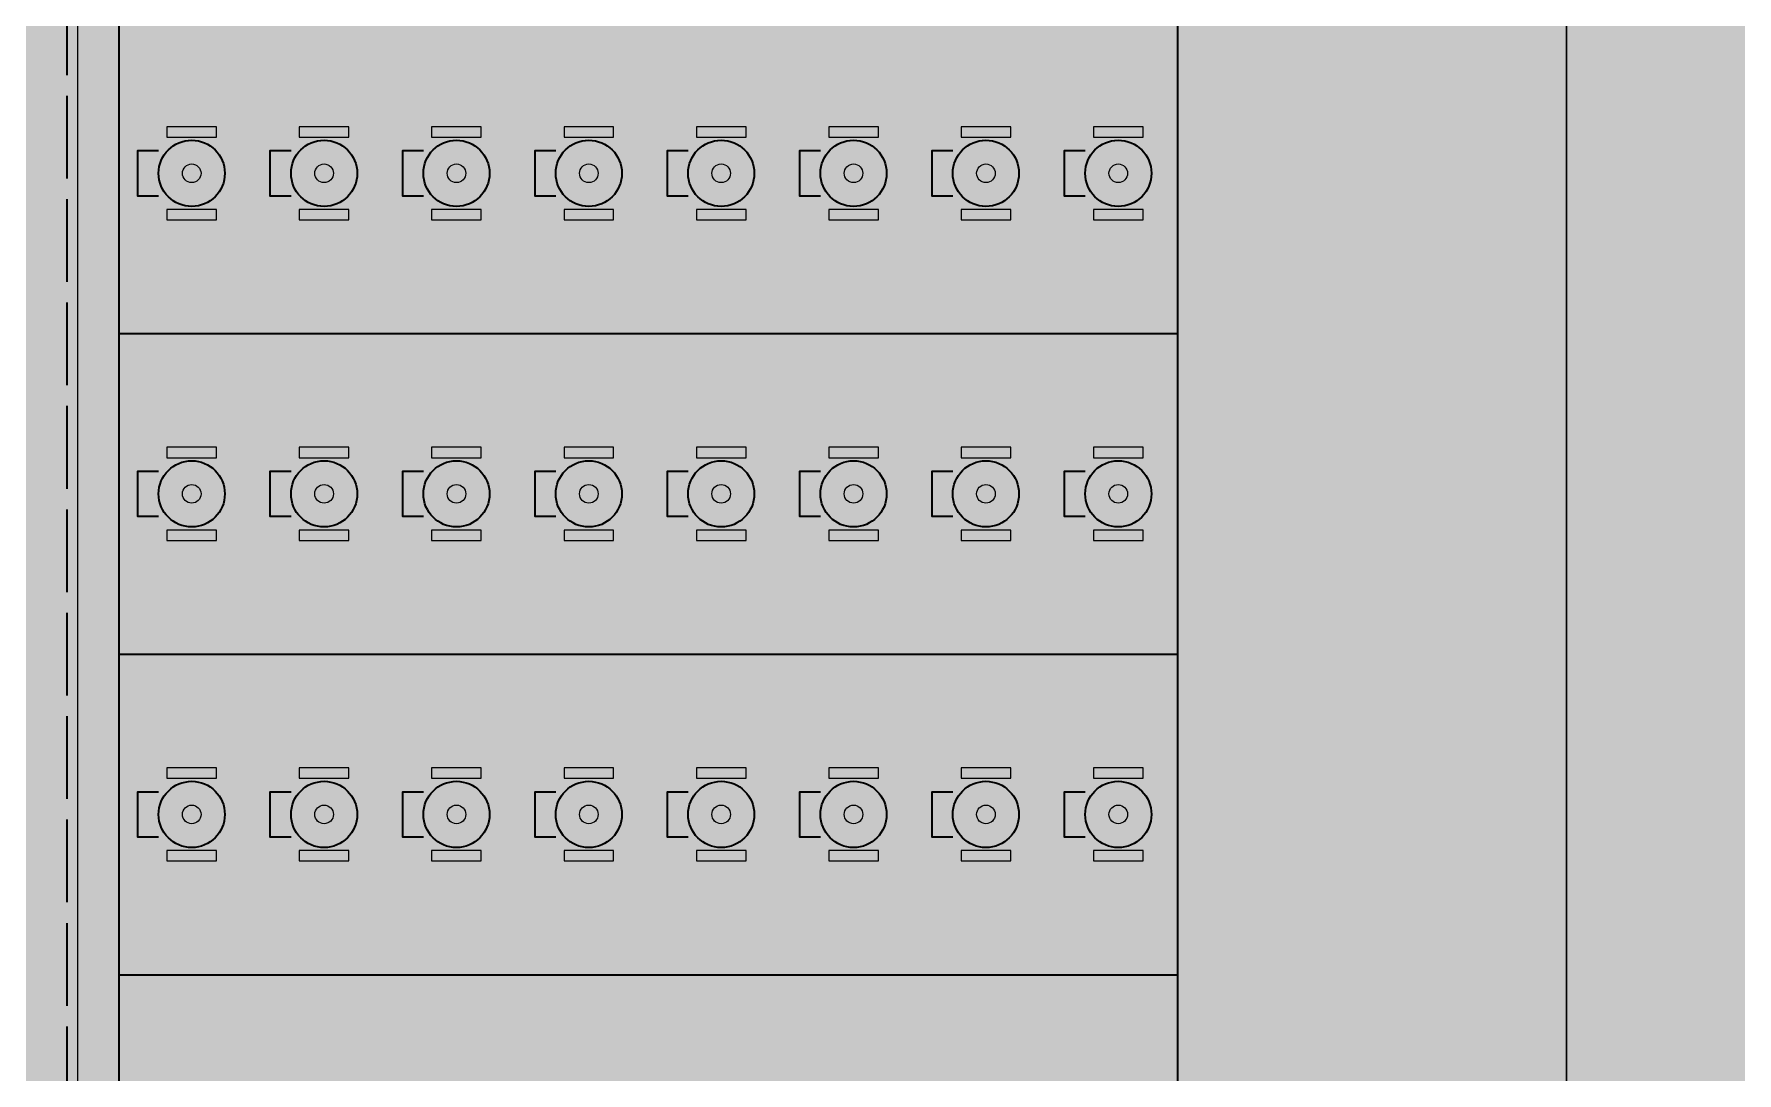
# Model space of a CAD drawing. Header units: millimetres. Extents: x 0 to 1189, y 0 to 841.
# Drawn here: x 678.9 to 761.2, y 434.8 to 485 of the extents above; entities that cross this region are included whole.
import ezdxf

# ---------------------------------------------------------------- set-up
doc = ezdxf.new("R2010")
doc.units = ezdxf.units.MM
doc.linetypes.add('IRAM-E-TRAZOS', pattern=[5, 4, -1])
for name, color, linetype, lineweight, true_color in [('A-DEM-AM', 2, 'CONTINUOUS', 35, 0xd7a500), ('A-EQUIPO', 30, 'CONTINUOUS', 35, 0xe67800), ('A-PASILLO', 2, 'IRAM-E-TRAZOS', 35, 0xd7a500)]:
    doc.layers.add(name, color=color, linetype=linetype, lineweight=lineweight, true_color=true_color)
for name, color, linetype, lineweight in [('A-EQUIPO-FINO', 8, 'CONTINUOUS', 13), ('A-EQUIPO-RELLENO', 9, 'CONTINUOUS', 13), ('A-RELLENO', 9, 'CONTINUOUS', 13), ('A-SECTOR', 1, 'CONTINUOUS', 25)]:
    doc.layers.add(name, color=color, linetype=linetype, lineweight=lineweight)

msp = doc.modelspace()

# ---------------------------------------------------------------- hatches: boundary and pattern name
at = {"layer": 'A-EQUIPO-RELLENO', "true_color": 0x969ba0}
h = msp.add_hatch(color=7, dxfattribs=at)
h.dxf.hatch_style = 1
h.paths.add_polyline_path([(685.32, 480), (687.72, 480), (687.72, 480.5), (685.32, 480.5)])
h = msp.add_hatch(color=7, dxfattribs=at)
h.dxf.hatch_style = 1
h.paths.add_polyline_path([(691.72, 480), (694.12, 480), (694.12, 480.5), (691.72, 480.5)])
h = msp.add_hatch(color=7, dxfattribs=at)
h.dxf.hatch_style = 1
h.paths.add_polyline_path([(698.12, 480), (700.52, 480), (700.52, 480.5), (698.12, 480.5)])
h = msp.add_hatch(color=7, dxfattribs=at)
h.dxf.hatch_style = 1
h.paths.add_polyline_path([(704.52, 480), (706.92, 480), (706.92, 480.5), (704.52, 480.5)])
h = msp.add_hatch(color=7, dxfattribs=at)
h.dxf.hatch_style = 1
h.paths.add_polyline_path([(710.92, 480), (713.32, 480), (713.32, 480.5), (710.92, 480.5)])
h = msp.add_hatch(color=7, dxfattribs=at)
h.dxf.hatch_style = 1
h.paths.add_polyline_path([(717.32, 480), (719.72, 480), (719.72, 480.5), (717.32, 480.5)])
h = msp.add_hatch(color=7, dxfattribs=at)
h.dxf.hatch_style = 1
h.paths.add_polyline_path([(723.72, 480), (726.12, 480), (726.12, 480.5), (723.72, 480.5)])
h = msp.add_hatch(color=7, dxfattribs=at)
h.dxf.hatch_style = 1
h.paths.add_polyline_path([(730.12, 480), (732.52, 480), (732.52, 480.5), (730.12, 480.5)])
at = {"layer": 'A-EQUIPO-RELLENO', "true_color": 0xf0786e}
h = msp.add_hatch(color=7, dxfattribs=at)
h.dxf.hatch_style = 1
h.paths.add_polyline_path([(688.12, 478.25), (688.065, 478.664), (687.906, 479.05), (687.651, 479.381), (687.32, 479.636), (686.934, 479.795), (686.52, 479.85), (686.106, 479.795), (685.72, 479.636), (685.389, 479.381), (685.134, 479.05), (684.975, 478.664), (684.92, 478.25), (684.975, 477.836), (685.134, 477.45), (685.389, 477.119), (685.72, 476.864), (686.106, 476.705), (686.52, 476.65), (686.934, 476.705), (687.32, 476.864), (687.651, 477.119), (687.906, 477.45), (688.065, 477.836)])
h = msp.add_hatch(color=7, dxfattribs=at)
h.dxf.hatch_style = 1
h.paths.add_polyline_path([(694.52, 478.25), (694.465, 478.664), (694.306, 479.05), (694.051, 479.381), (693.72, 479.636), (693.334, 479.795), (692.92, 479.85), (692.506, 479.795), (692.12, 479.636), (691.789, 479.381), (691.534, 479.05), (691.375, 478.664), (691.32, 478.25), (691.375, 477.836), (691.534, 477.45), (691.789, 477.119), (692.12, 476.864), (692.506, 476.705), (692.92, 476.65), (693.334, 476.705), (693.72, 476.864), (694.051, 477.119), (694.306, 477.45), (694.465, 477.836)])
h = msp.add_hatch(color=7, dxfattribs=at)
h.dxf.hatch_style = 1
h.paths.add_polyline_path([(700.92, 478.25), (700.865, 478.664), (700.706, 479.05), (700.451, 479.381), (700.12, 479.636), (699.734, 479.795), (699.32, 479.85), (698.906, 479.795), (698.52, 479.636), (698.189, 479.381), (697.934, 479.05), (697.775, 478.664), (697.72, 478.25), (697.775, 477.836), (697.934, 477.45), (698.189, 477.119), (698.52, 476.864), (698.906, 476.705), (699.32, 476.65), (699.734, 476.705), (700.12, 476.864), (700.451, 477.119), (700.706, 477.45), (700.865, 477.836)])
h = msp.add_hatch(color=7, dxfattribs=at)
h.dxf.hatch_style = 1
h.paths.add_polyline_path([(707.32, 478.25), (707.265, 478.664), (707.106, 479.05), (706.851, 479.381), (706.52, 479.636), (706.134, 479.795), (705.72, 479.85), (705.306, 479.795), (704.92, 479.636), (704.589, 479.381), (704.334, 479.05), (704.175, 478.664), (704.12, 478.25), (704.175, 477.836), (704.334, 477.45), (704.589, 477.119), (704.92, 476.864), (705.306, 476.705), (705.72, 476.65), (706.134, 476.705), (706.52, 476.864), (706.851, 477.119), (707.106, 477.45), (707.265, 477.836)])
h = msp.add_hatch(color=7, dxfattribs=at)
h.dxf.hatch_style = 1
h.paths.add_polyline_path([(713.72, 478.25), (713.665, 478.664), (713.506, 479.05), (713.251, 479.381), (712.92, 479.636), (712.534, 479.795), (712.12, 479.85), (711.706, 479.795), (711.32, 479.636), (710.989, 479.381), (710.734, 479.05), (710.575, 478.664), (710.52, 478.25), (710.575, 477.836), (710.734, 477.45), (710.989, 477.119), (711.32, 476.864), (711.706, 476.705), (712.12, 476.65), (712.534, 476.705), (712.92, 476.864), (713.251, 477.119), (713.506, 477.45), (713.665, 477.836)])
h = msp.add_hatch(color=7, dxfattribs=at)
h.dxf.hatch_style = 1
h.paths.add_polyline_path([(720.12, 478.25), (720.065, 478.664), (719.906, 479.05), (719.651, 479.381), (719.32, 479.636), (718.934, 479.795), (718.52, 479.85), (718.106, 479.795), (717.72, 479.636), (717.389, 479.381), (717.134, 479.05), (716.975, 478.664), (716.92, 478.25), (716.975, 477.836), (717.134, 477.45), (717.389, 477.119), (717.72, 476.864), (718.106, 476.705), (718.52, 476.65), (718.934, 476.705), (719.32, 476.864), (719.651, 477.119), (719.906, 477.45), (720.065, 477.836)])
h = msp.add_hatch(color=7, dxfattribs=at)
h.dxf.hatch_style = 1
h.paths.add_polyline_path([(726.52, 478.25), (726.465, 478.664), (726.306, 479.05), (726.051, 479.381), (725.72, 479.636), (725.334, 479.795), (724.92, 479.85), (724.506, 479.795), (724.12, 479.636), (723.789, 479.381), (723.534, 479.05), (723.375, 478.664), (723.32, 478.25), (723.375, 477.836), (723.534, 477.45), (723.789, 477.119), (724.12, 476.864), (724.506, 476.705), (724.92, 476.65), (725.334, 476.705), (725.72, 476.864), (726.051, 477.119), (726.306, 477.45), (726.465, 477.836)])
h = msp.add_hatch(color=7, dxfattribs=at)
h.dxf.hatch_style = 1
h.paths.add_polyline_path([(732.92, 478.25), (732.865, 478.664), (732.706, 479.05), (732.451, 479.381), (732.12, 479.636), (731.734, 479.795), (731.32, 479.85), (730.906, 479.795), (730.52, 479.636), (730.189, 479.381), (729.934, 479.05), (729.775, 478.664), (729.72, 478.25), (729.775, 477.836), (729.934, 477.45), (730.189, 477.119), (730.52, 476.864), (730.906, 476.705), (731.32, 476.65), (731.734, 476.705), (732.12, 476.864), (732.451, 477.119), (732.706, 477.45), (732.865, 477.836)])
at = {"layer": 'A-EQUIPO-RELLENO', "true_color": 0x969ba0}
h = msp.add_hatch(color=7, dxfattribs=at)
h.dxf.hatch_style = 1
h.paths.add_polyline_path([(685.32, 476), (687.72, 476), (687.72, 476.5), (685.32, 476.5)])
h = msp.add_hatch(color=7, dxfattribs=at)
h.dxf.hatch_style = 1
h.paths.add_polyline_path([(691.72, 476), (694.12, 476), (694.12, 476.5), (691.72, 476.5)])
h = msp.add_hatch(color=7, dxfattribs=at)
h.dxf.hatch_style = 1
h.paths.add_polyline_path([(698.12, 476), (700.52, 476), (700.52, 476.5), (698.12, 476.5)])
h = msp.add_hatch(color=7, dxfattribs=at)
h.dxf.hatch_style = 1
h.paths.add_polyline_path([(704.52, 476), (706.92, 476), (706.92, 476.5), (704.52, 476.5)])
h = msp.add_hatch(color=7, dxfattribs=at)
h.dxf.hatch_style = 1
h.paths.add_polyline_path([(710.92, 476), (713.32, 476), (713.32, 476.5), (710.92, 476.5)])
h = msp.add_hatch(color=7, dxfattribs=at)
h.dxf.hatch_style = 1
h.paths.add_polyline_path([(717.32, 476), (719.72, 476), (719.72, 476.5), (717.32, 476.5)])
h = msp.add_hatch(color=7, dxfattribs=at)
h.dxf.hatch_style = 1
h.paths.add_polyline_path([(723.72, 476), (726.12, 476), (726.12, 476.5), (723.72, 476.5)])
h = msp.add_hatch(color=7, dxfattribs=at)
h.dxf.hatch_style = 1
h.paths.add_polyline_path([(730.12, 476), (732.52, 476), (732.52, 476.5), (730.12, 476.5)])
h = msp.add_hatch(color=7, dxfattribs=at)
h.dxf.hatch_style = 1
h.paths.add_polyline_path([(685.32, 464.5), (687.72, 464.5), (687.72, 465), (685.32, 465)])
h = msp.add_hatch(color=7, dxfattribs=at)
h.dxf.hatch_style = 1
h.paths.add_polyline_path([(691.72, 464.5), (694.12, 464.5), (694.12, 465), (691.72, 465)])
h = msp.add_hatch(color=7, dxfattribs=at)
h.dxf.hatch_style = 1
h.paths.add_polyline_path([(698.12, 464.5), (700.52, 464.5), (700.52, 465), (698.12, 465)])
h = msp.add_hatch(color=7, dxfattribs=at)
h.dxf.hatch_style = 1
h.paths.add_polyline_path([(704.52, 464.5), (706.92, 464.5), (706.92, 465), (704.52, 465)])
h = msp.add_hatch(color=7, dxfattribs=at)
h.dxf.hatch_style = 1
h.paths.add_polyline_path([(710.92, 464.5), (713.32, 464.5), (713.32, 465), (710.92, 465)])
h = msp.add_hatch(color=7, dxfattribs=at)
h.dxf.hatch_style = 1
h.paths.add_polyline_path([(717.32, 464.5), (719.72, 464.5), (719.72, 465), (717.32, 465)])
h = msp.add_hatch(color=7, dxfattribs=at)
h.dxf.hatch_style = 1
h.paths.add_polyline_path([(723.72, 464.5), (726.12, 464.5), (726.12, 465), (723.72, 465)])
h = msp.add_hatch(color=7, dxfattribs=at)
h.dxf.hatch_style = 1
h.paths.add_polyline_path([(730.12, 464.5), (732.52, 464.5), (732.52, 465), (730.12, 465)])
at = {"layer": 'A-EQUIPO-RELLENO', "true_color": 0xf0786e}
h = msp.add_hatch(color=7, dxfattribs=at)
h.dxf.hatch_style = 1
h.paths.add_polyline_path([(688.12, 462.75), (688.065, 463.164), (687.906, 463.55), (687.651, 463.881), (687.32, 464.136), (686.934, 464.295), (686.52, 464.35), (686.106, 464.295), (685.72, 464.136), (685.389, 463.881), (685.134, 463.55), (684.975, 463.164), (684.92, 462.75), (684.975, 462.336), (685.134, 461.95), (685.389, 461.619), (685.72, 461.364), (686.106, 461.205), (686.52, 461.15), (686.934, 461.205), (687.32, 461.364), (687.651, 461.619), (687.906, 461.95), (688.065, 462.336)])
h = msp.add_hatch(color=7, dxfattribs=at)
h.dxf.hatch_style = 1
h.paths.add_polyline_path([(694.52, 462.75), (694.465, 463.164), (694.306, 463.55), (694.051, 463.881), (693.72, 464.136), (693.334, 464.295), (692.92, 464.35), (692.506, 464.295), (692.12, 464.136), (691.789, 463.881), (691.534, 463.55), (691.375, 463.164), (691.32, 462.75), (691.375, 462.336), (691.534, 461.95), (691.789, 461.619), (692.12, 461.364), (692.506, 461.205), (692.92, 461.15), (693.334, 461.205), (693.72, 461.364), (694.051, 461.619), (694.306, 461.95), (694.465, 462.336)])
h = msp.add_hatch(color=7, dxfattribs=at)
h.dxf.hatch_style = 1
h.paths.add_polyline_path([(700.92, 462.75), (700.865, 463.164), (700.706, 463.55), (700.451, 463.881), (700.12, 464.136), (699.734, 464.295), (699.32, 464.35), (698.906, 464.295), (698.52, 464.136), (698.189, 463.881), (697.934, 463.55), (697.775, 463.164), (697.72, 462.75), (697.775, 462.336), (697.934, 461.95), (698.189, 461.619), (698.52, 461.364), (698.906, 461.205), (699.32, 461.15), (699.734, 461.205), (700.12, 461.364), (700.451, 461.619), (700.706, 461.95), (700.865, 462.336)])
h = msp.add_hatch(color=7, dxfattribs=at)
h.dxf.hatch_style = 1
h.paths.add_polyline_path([(707.32, 462.75), (707.265, 463.164), (707.106, 463.55), (706.851, 463.881), (706.52, 464.136), (706.134, 464.295), (705.72, 464.35), (705.306, 464.295), (704.92, 464.136), (704.589, 463.881), (704.334, 463.55), (704.175, 463.164), (704.12, 462.75), (704.175, 462.336), (704.334, 461.95), (704.589, 461.619), (704.92, 461.364), (705.306, 461.205), (705.72, 461.15), (706.134, 461.205), (706.52, 461.364), (706.851, 461.619), (707.106, 461.95), (707.265, 462.336)])
h = msp.add_hatch(color=7, dxfattribs=at)
h.dxf.hatch_style = 1
h.paths.add_polyline_path([(713.72, 462.75), (713.665, 463.164), (713.506, 463.55), (713.251, 463.881), (712.92, 464.136), (712.534, 464.295), (712.12, 464.35), (711.706, 464.295), (711.32, 464.136), (710.989, 463.881), (710.734, 463.55), (710.575, 463.164), (710.52, 462.75), (710.575, 462.336), (710.734, 461.95), (710.989, 461.619), (711.32, 461.364), (711.706, 461.205), (712.12, 461.15), (712.534, 461.205), (712.92, 461.364), (713.251, 461.619), (713.506, 461.95), (713.665, 462.336)])
h = msp.add_hatch(color=7, dxfattribs=at)
h.dxf.hatch_style = 1
h.paths.add_polyline_path([(720.12, 462.75), (720.065, 463.164), (719.906, 463.55), (719.651, 463.881), (719.32, 464.136), (718.934, 464.295), (718.52, 464.35), (718.106, 464.295), (717.72, 464.136), (717.389, 463.881), (717.134, 463.55), (716.975, 463.164), (716.92, 462.75), (716.975, 462.336), (717.134, 461.95), (717.389, 461.619), (717.72, 461.364), (718.106, 461.205), (718.52, 461.15), (718.934, 461.205), (719.32, 461.364), (719.651, 461.619), (719.906, 461.95), (720.065, 462.336)])
h = msp.add_hatch(color=7, dxfattribs=at)
h.dxf.hatch_style = 1
h.paths.add_polyline_path([(726.52, 462.75), (726.465, 463.164), (726.306, 463.55), (726.051, 463.881), (725.72, 464.136), (725.334, 464.295), (724.92, 464.35), (724.506, 464.295), (724.12, 464.136), (723.789, 463.881), (723.534, 463.55), (723.375, 463.164), (723.32, 462.75), (723.375, 462.336), (723.534, 461.95), (723.789, 461.619), (724.12, 461.364), (724.506, 461.205), (724.92, 461.15), (725.334, 461.205), (725.72, 461.364), (726.051, 461.619), (726.306, 461.95), (726.465, 462.336)])
h = msp.add_hatch(color=7, dxfattribs=at)
h.dxf.hatch_style = 1
h.paths.add_polyline_path([(732.92, 462.75), (732.865, 463.164), (732.706, 463.55), (732.451, 463.881), (732.12, 464.136), (731.734, 464.295), (731.32, 464.35), (730.906, 464.295), (730.52, 464.136), (730.189, 463.881), (729.934, 463.55), (729.775, 463.164), (729.72, 462.75), (729.775, 462.336), (729.934, 461.95), (730.189, 461.619), (730.52, 461.364), (730.906, 461.205), (731.32, 461.15), (731.734, 461.205), (732.12, 461.364), (732.451, 461.619), (732.706, 461.95), (732.865, 462.336)])
at = {"layer": 'A-EQUIPO-RELLENO', "true_color": 0x969ba0}
h = msp.add_hatch(color=7, dxfattribs=at)
h.dxf.hatch_style = 1
h.paths.add_polyline_path([(685.32, 460.5), (687.72, 460.5), (687.72, 461), (685.32, 461)])
h = msp.add_hatch(color=7, dxfattribs=at)
h.dxf.hatch_style = 1
h.paths.add_polyline_path([(691.72, 460.5), (694.12, 460.5), (694.12, 461), (691.72, 461)])
h = msp.add_hatch(color=7, dxfattribs=at)
h.dxf.hatch_style = 1
h.paths.add_polyline_path([(698.12, 460.5), (700.52, 460.5), (700.52, 461), (698.12, 461)])
h = msp.add_hatch(color=7, dxfattribs=at)
h.dxf.hatch_style = 1
h.paths.add_polyline_path([(704.52, 460.5), (706.92, 460.5), (706.92, 461), (704.52, 461)])
h = msp.add_hatch(color=7, dxfattribs=at)
h.dxf.hatch_style = 1
h.paths.add_polyline_path([(710.92, 460.5), (713.32, 460.5), (713.32, 461), (710.92, 461)])
h = msp.add_hatch(color=7, dxfattribs=at)
h.dxf.hatch_style = 1
h.paths.add_polyline_path([(717.32, 460.5), (719.72, 460.5), (719.72, 461), (717.32, 461)])
h = msp.add_hatch(color=7, dxfattribs=at)
h.dxf.hatch_style = 1
h.paths.add_polyline_path([(723.72, 460.5), (726.12, 460.5), (726.12, 461), (723.72, 461)])
h = msp.add_hatch(color=7, dxfattribs=at)
h.dxf.hatch_style = 1
h.paths.add_polyline_path([(730.12, 460.5), (732.52, 460.5), (732.52, 461), (730.12, 461)])
at = {"layer": 'A-EQUIPO-RELLENO', "true_color": 0xf0786e}
h = msp.add_hatch(color=7, dxfattribs=at)
h.dxf.hatch_style = 1
h.paths.add_polyline_path([(688.12, 447.25), (688.065, 447.664), (687.906, 448.05), (687.651, 448.381), (687.32, 448.636), (686.934, 448.795), (686.52, 448.85), (686.106, 448.795), (685.72, 448.636), (685.389, 448.381), (685.134, 448.05), (684.975, 447.664), (684.92, 447.25), (684.975, 446.836), (685.134, 446.45), (685.389, 446.119), (685.72, 445.864), (686.106, 445.705), (686.52, 445.65), (686.934, 445.705), (687.32, 445.864), (687.651, 446.119), (687.906, 446.45), (688.065, 446.836)])
at = {"layer": 'A-EQUIPO-RELLENO', "true_color": 0x969ba0}
h = msp.add_hatch(color=7, dxfattribs=at)
h.dxf.hatch_style = 1
h.paths.add_polyline_path([(685.32, 449), (687.72, 449), (687.72, 449.5), (685.32, 449.5)])
at = {"layer": 'A-EQUIPO-RELLENO', "true_color": 0xf0786e}
h = msp.add_hatch(color=7, dxfattribs=at)
h.dxf.hatch_style = 1
h.paths.add_polyline_path([(694.52, 447.25), (694.465, 447.664), (694.306, 448.05), (694.051, 448.381), (693.72, 448.636), (693.334, 448.795), (692.92, 448.85), (692.506, 448.795), (692.12, 448.636), (691.789, 448.381), (691.534, 448.05), (691.375, 447.664), (691.32, 447.25), (691.375, 446.836), (691.534, 446.45), (691.789, 446.119), (692.12, 445.864), (692.506, 445.705), (692.92, 445.65), (693.334, 445.705), (693.72, 445.864), (694.051, 446.119), (694.306, 446.45), (694.465, 446.836)])
at = {"layer": 'A-EQUIPO-RELLENO', "true_color": 0x969ba0}
h = msp.add_hatch(color=7, dxfattribs=at)
h.dxf.hatch_style = 1
h.paths.add_polyline_path([(691.72, 449), (694.12, 449), (694.12, 449.5), (691.72, 449.5)])
at = {"layer": 'A-EQUIPO-RELLENO', "true_color": 0xf0786e}
h = msp.add_hatch(color=7, dxfattribs=at)
h.dxf.hatch_style = 1
h.paths.add_polyline_path([(700.92, 447.25), (700.865, 447.664), (700.706, 448.05), (700.451, 448.381), (700.12, 448.636), (699.734, 448.795), (699.32, 448.85), (698.906, 448.795), (698.52, 448.636), (698.189, 448.381), (697.934, 448.05), (697.775, 447.664), (697.72, 447.25), (697.775, 446.836), (697.934, 446.45), (698.189, 446.119), (698.52, 445.864), (698.906, 445.705), (699.32, 445.65), (699.734, 445.705), (700.12, 445.864), (700.451, 446.119), (700.706, 446.45), (700.865, 446.836)])
at = {"layer": 'A-EQUIPO-RELLENO', "true_color": 0x969ba0}
h = msp.add_hatch(color=7, dxfattribs=at)
h.dxf.hatch_style = 1
h.paths.add_polyline_path([(698.12, 449), (700.52, 449), (700.52, 449.5), (698.12, 449.5)])
at = {"layer": 'A-EQUIPO-RELLENO', "true_color": 0xf0786e}
h = msp.add_hatch(color=7, dxfattribs=at)
h.dxf.hatch_style = 1
h.paths.add_polyline_path([(707.32, 447.25), (707.265, 447.664), (707.106, 448.05), (706.851, 448.381), (706.52, 448.636), (706.134, 448.795), (705.72, 448.85), (705.306, 448.795), (704.92, 448.636), (704.589, 448.381), (704.334, 448.05), (704.175, 447.664), (704.12, 447.25), (704.175, 446.836), (704.334, 446.45), (704.589, 446.119), (704.92, 445.864), (705.306, 445.705), (705.72, 445.65), (706.134, 445.705), (706.52, 445.864), (706.851, 446.119), (707.106, 446.45), (707.265, 446.836)])
at = {"layer": 'A-EQUIPO-RELLENO', "true_color": 0x969ba0}
h = msp.add_hatch(color=7, dxfattribs=at)
h.dxf.hatch_style = 1
h.paths.add_polyline_path([(704.52, 449), (706.92, 449), (706.92, 449.5), (704.52, 449.5)])
at = {"layer": 'A-EQUIPO-RELLENO', "true_color": 0xf0786e}
h = msp.add_hatch(color=7, dxfattribs=at)
h.dxf.hatch_style = 1
h.paths.add_polyline_path([(713.72, 447.25), (713.665, 447.664), (713.506, 448.05), (713.251, 448.381), (712.92, 448.636), (712.534, 448.795), (712.12, 448.85), (711.706, 448.795), (711.32, 448.636), (710.989, 448.381), (710.734, 448.05), (710.575, 447.664), (710.52, 447.25), (710.575, 446.836), (710.734, 446.45), (710.989, 446.119), (711.32, 445.864), (711.706, 445.705), (712.12, 445.65), (712.534, 445.705), (712.92, 445.864), (713.251, 446.119), (713.506, 446.45), (713.665, 446.836)])
at = {"layer": 'A-EQUIPO-RELLENO', "true_color": 0x969ba0}
h = msp.add_hatch(color=7, dxfattribs=at)
h.dxf.hatch_style = 1
h.paths.add_polyline_path([(710.92, 449), (713.32, 449), (713.32, 449.5), (710.92, 449.5)])
at = {"layer": 'A-EQUIPO-RELLENO', "true_color": 0xf0786e}
h = msp.add_hatch(color=7, dxfattribs=at)
h.dxf.hatch_style = 1
h.paths.add_polyline_path([(720.12, 447.25), (720.065, 447.664), (719.906, 448.05), (719.651, 448.381), (719.32, 448.636), (718.934, 448.795), (718.52, 448.85), (718.106, 448.795), (717.72, 448.636), (717.389, 448.381), (717.134, 448.05), (716.975, 447.664), (716.92, 447.25), (716.975, 446.836), (717.134, 446.45), (717.389, 446.119), (717.72, 445.864), (718.106, 445.705), (718.52, 445.65), (718.934, 445.705), (719.32, 445.864), (719.651, 446.119), (719.906, 446.45), (720.065, 446.836)])
at = {"layer": 'A-EQUIPO-RELLENO', "true_color": 0x969ba0}
h = msp.add_hatch(color=7, dxfattribs=at)
h.dxf.hatch_style = 1
h.paths.add_polyline_path([(717.32, 449), (719.72, 449), (719.72, 449.5), (717.32, 449.5)])
at = {"layer": 'A-EQUIPO-RELLENO', "true_color": 0xf0786e}
h = msp.add_hatch(color=7, dxfattribs=at)
h.dxf.hatch_style = 1
h.paths.add_polyline_path([(726.52, 447.25), (726.465, 447.664), (726.306, 448.05), (726.051, 448.381), (725.72, 448.636), (725.334, 448.795), (724.92, 448.85), (724.506, 448.795), (724.12, 448.636), (723.789, 448.381), (723.534, 448.05), (723.375, 447.664), (723.32, 447.25), (723.375, 446.836), (723.534, 446.45), (723.789, 446.119), (724.12, 445.864), (724.506, 445.705), (724.92, 445.65), (725.334, 445.705), (725.72, 445.864), (726.051, 446.119), (726.306, 446.45), (726.465, 446.836)])
at = {"layer": 'A-EQUIPO-RELLENO', "true_color": 0x969ba0}
h = msp.add_hatch(color=7, dxfattribs=at)
h.dxf.hatch_style = 1
h.paths.add_polyline_path([(723.72, 449), (726.12, 449), (726.12, 449.5), (723.72, 449.5)])
at = {"layer": 'A-EQUIPO-RELLENO', "true_color": 0xf0786e}
h = msp.add_hatch(color=7, dxfattribs=at)
h.dxf.hatch_style = 1
h.paths.add_polyline_path([(732.92, 447.25), (732.865, 447.664), (732.706, 448.05), (732.451, 448.381), (732.12, 448.636), (731.734, 448.795), (731.32, 448.85), (730.906, 448.795), (730.52, 448.636), (730.189, 448.381), (729.934, 448.05), (729.775, 447.664), (729.72, 447.25), (729.775, 446.836), (729.934, 446.45), (730.189, 446.119), (730.52, 445.864), (730.906, 445.705), (731.32, 445.65), (731.734, 445.705), (732.12, 445.864), (732.451, 446.119), (732.706, 446.45), (732.865, 446.836)])
at = {"layer": 'A-EQUIPO-RELLENO', "true_color": 0x969ba0}
h = msp.add_hatch(color=7, dxfattribs=at)
h.dxf.hatch_style = 1
h.paths.add_polyline_path([(730.12, 449), (732.52, 449), (732.52, 449.5), (730.12, 449.5)])
h = msp.add_hatch(color=7, dxfattribs=at)
h.dxf.hatch_style = 1
h.paths.add_polyline_path([(685.32, 445), (687.72, 445), (687.72, 445.5), (685.32, 445.5)])
h = msp.add_hatch(color=7, dxfattribs=at)
h.dxf.hatch_style = 1
h.paths.add_polyline_path([(691.72, 445), (694.12, 445), (694.12, 445.5), (691.72, 445.5)])
h = msp.add_hatch(color=7, dxfattribs=at)
h.dxf.hatch_style = 1
h.paths.add_polyline_path([(698.12, 445), (700.52, 445), (700.52, 445.5), (698.12, 445.5)])
h = msp.add_hatch(color=7, dxfattribs=at)
h.dxf.hatch_style = 1
h.paths.add_polyline_path([(704.52, 445), (706.92, 445), (706.92, 445.5), (704.52, 445.5)])
h = msp.add_hatch(color=7, dxfattribs=at)
h.dxf.hatch_style = 1
h.paths.add_polyline_path([(710.92, 445), (713.32, 445), (713.32, 445.5), (710.92, 445.5)])
h = msp.add_hatch(color=7, dxfattribs=at)
h.dxf.hatch_style = 1
h.paths.add_polyline_path([(717.32, 445), (719.72, 445), (719.72, 445.5), (717.32, 445.5)])
h = msp.add_hatch(color=7, dxfattribs=at)
h.dxf.hatch_style = 1
h.paths.add_polyline_path([(723.72, 445), (726.12, 445), (726.12, 445.5), (723.72, 445.5)])
h = msp.add_hatch(color=7, dxfattribs=at)
h.dxf.hatch_style = 1
h.paths.add_polyline_path([(730.12, 445), (732.52, 445), (732.52, 445.5), (730.12, 445.5)])
at = {"layer": 'A-RELLENO', "true_color": 0xf6cfc3}
h = msp.add_hatch(color=7, dxfattribs=at)
h.dxf.hatch_style = 1
h.paths.add_polyline_path([(753, 368), (853, 368), (853, 638), (753, 638)])
at = {"layer": 'A-RELLENO', "true_color": 0xf6f6f6}
h = msp.add_hatch(color=7, dxfattribs=at)
h.dxf.hatch_style = 1
h.paths.add_polyline_path([(666, 368), (681, 368), (681, 618), (666, 618)])
at = {"layer": 'A-RELLENO', "true_color": 0xf8d9c0}
h = msp.add_hatch(color=7, dxfattribs=at)
h.dxf.hatch_style = 1
h.paths.add_polyline_path([(681, 418), (753, 418), (753, 523), (681, 523)])

# ---------------------------------------------------------------- linework, layer by layer
at = {"layer": 'A-DEM-AM'}
for p, q in [((683, 470.5), (734.2, 470.5)), ((683, 455), (734.2, 455)), ((683, 439.5), (734.2, 439.5))]:
    msp.add_line(p, q, dxfattribs=at)
msp.add_lwpolyline([(683, 424), (734.2, 424), (734.2, 517), (683, 517)], close=True, dxfattribs=at)
at = {"layer": 'A-EQUIPO'}
for points in [[(684.92, 477.15), (683.92, 477.15), (683.92, 479.35), (684.92, 479.35)], [(691.32, 477.15), (690.32, 477.15), (690.32, 479.35), (691.32, 479.35)], [(697.72, 477.15), (696.72, 477.15), (696.72, 479.35), (697.72, 479.35)], [(704.12, 477.15), (703.12, 477.15), (703.12, 479.35), (704.12, 479.35)], [(710.52, 477.15), (709.52, 477.15), (709.52, 479.35), (710.52, 479.35)], [(716.92, 477.15), (715.92, 477.15), (715.92, 479.35), (716.92, 479.35)], [(723.32, 477.15), (722.32, 477.15), (722.32, 479.35), (723.32, 479.35)], [(729.72, 477.15), (728.72, 477.15), (728.72, 479.35), (729.72, 479.35)], [(684.92, 461.65), (683.92, 461.65), (683.92, 463.85), (684.92, 463.85)], [(691.32, 461.65), (690.32, 461.65), (690.32, 463.85), (691.32, 463.85)], [(697.72, 461.65), (696.72, 461.65), (696.72, 463.85), (697.72, 463.85)], [(704.12, 461.65), (703.12, 461.65), (703.12, 463.85), (704.12, 463.85)], [(710.52, 461.65), (709.52, 461.65), (709.52, 463.85), (710.52, 463.85)], [(716.92, 461.65), (715.92, 461.65), (715.92, 463.85), (716.92, 463.85)], [(723.32, 461.65), (722.32, 461.65), (722.32, 463.85), (723.32, 463.85)], [(729.72, 461.65), (728.72, 461.65), (728.72, 463.85), (729.72, 463.85)], [(684.92, 446.15), (683.92, 446.15), (683.92, 448.35), (684.92, 448.35)], [(691.32, 446.15), (690.32, 446.15), (690.32, 448.35), (691.32, 448.35)], [(697.72, 446.15), (696.72, 446.15), (696.72, 448.35), (697.72, 448.35)], [(704.12, 446.15), (703.12, 446.15), (703.12, 448.35), (704.12, 448.35)], [(710.52, 446.15), (709.52, 446.15), (709.52, 448.35), (710.52, 448.35)], [(716.92, 446.15), (715.92, 446.15), (715.92, 448.35), (716.92, 448.35)], [(723.32, 446.15), (722.32, 446.15), (722.32, 448.35), (723.32, 448.35)], [(729.72, 446.15), (728.72, 446.15), (728.72, 448.35), (729.72, 448.35)]]:
    msp.add_lwpolyline(points, dxfattribs=at)
for centre in [(686.52, 478.25), (692.92, 478.25), (699.32, 478.25), (705.72, 478.25), (712.12, 478.25), (718.52, 478.25), (724.92, 478.25), (731.32, 478.25), (686.52, 462.75), (692.92, 462.75), (699.32, 462.75), (705.72, 462.75), (712.12, 462.75), (718.52, 462.75), (724.92, 462.75), (731.32, 462.75), (686.52, 447.25), (692.92, 447.25), (699.32, 447.25), (705.72, 447.25), (712.12, 447.25), (718.52, 447.25), (724.92, 447.25), (731.32, 447.25)]:
    msp.add_circle(centre, 1.6, dxfattribs=at)
at = {"layer": 'A-EQUIPO-FINO'}
for points in [[(685.32, 480), (687.72, 480), (687.72, 480.5), (685.32, 480.5)], [(691.72, 480), (694.12, 480), (694.12, 480.5), (691.72, 480.5)], [(698.12, 480), (700.52, 480), (700.52, 480.5), (698.12, 480.5)], [(704.52, 480), (706.92, 480), (706.92, 480.5), (704.52, 480.5)], [(710.92, 480), (713.32, 480), (713.32, 480.5), (710.92, 480.5)], [(717.32, 480), (719.72, 480), (719.72, 480.5), (717.32, 480.5)], [(723.72, 480), (726.12, 480), (726.12, 480.5), (723.72, 480.5)], [(730.12, 480), (732.52, 480), (732.52, 480.5), (730.12, 480.5)], [(685.32, 476), (687.72, 476), (687.72, 476.5), (685.32, 476.5)], [(691.72, 476), (694.12, 476), (694.12, 476.5), (691.72, 476.5)], [(698.12, 476), (700.52, 476), (700.52, 476.5), (698.12, 476.5)], [(704.52, 476), (706.92, 476), (706.92, 476.5), (704.52, 476.5)], [(710.92, 476), (713.32, 476), (713.32, 476.5), (710.92, 476.5)], [(717.32, 476), (719.72, 476), (719.72, 476.5), (717.32, 476.5)], [(723.72, 476), (726.12, 476), (726.12, 476.5), (723.72, 476.5)], [(730.12, 476), (732.52, 476), (732.52, 476.5), (730.12, 476.5)], [(685.32, 464.5), (687.72, 464.5), (687.72, 465), (685.32, 465)], [(691.72, 464.5), (694.12, 464.5), (694.12, 465), (691.72, 465)], [(698.12, 464.5), (700.52, 464.5), (700.52, 465), (698.12, 465)], [(704.52, 464.5), (706.92, 464.5), (706.92, 465), (704.52, 465)], [(710.92, 464.5), (713.32, 464.5), (713.32, 465), (710.92, 465)], [(717.32, 464.5), (719.72, 464.5), (719.72, 465), (717.32, 465)], [(723.72, 464.5), (726.12, 464.5), (726.12, 465), (723.72, 465)], [(730.12, 464.5), (732.52, 464.5), (732.52, 465), (730.12, 465)], [(685.32, 460.5), (687.72, 460.5), (687.72, 461), (685.32, 461)], [(691.72, 460.5), (694.12, 460.5), (694.12, 461), (691.72, 461)], [(698.12, 460.5), (700.52, 460.5), (700.52, 461), (698.12, 461)], [(704.52, 460.5), (706.92, 460.5), (706.92, 461), (704.52, 461)], [(710.92, 460.5), (713.32, 460.5), (713.32, 461), (710.92, 461)], [(717.32, 460.5), (719.72, 460.5), (719.72, 461), (717.32, 461)], [(723.72, 460.5), (726.12, 460.5), (726.12, 461), (723.72, 461)], [(730.12, 460.5), (732.52, 460.5), (732.52, 461), (730.12, 461)], [(685.32, 449), (687.72, 449), (687.72, 449.5), (685.32, 449.5)], [(691.72, 449), (694.12, 449), (694.12, 449.5), (691.72, 449.5)], [(698.12, 449), (700.52, 449), (700.52, 449.5), (698.12, 449.5)], [(704.52, 449), (706.92, 449), (706.92, 449.5), (704.52, 449.5)], [(710.92, 449), (713.32, 449), (713.32, 449.5), (710.92, 449.5)], [(717.32, 449), (719.72, 449), (719.72, 449.5), (717.32, 449.5)], [(723.72, 449), (726.12, 449), (726.12, 449.5), (723.72, 449.5)], [(730.12, 449), (732.52, 449), (732.52, 449.5), (730.12, 449.5)], [(685.32, 445), (687.72, 445), (687.72, 445.5), (685.32, 445.5)], [(691.72, 445), (694.12, 445), (694.12, 445.5), (691.72, 445.5)], [(698.12, 445), (700.52, 445), (700.52, 445.5), (698.12, 445.5)], [(704.52, 445), (706.92, 445), (706.92, 445.5), (704.52, 445.5)], [(710.92, 445), (713.32, 445), (713.32, 445.5), (710.92, 445.5)], [(717.32, 445), (719.72, 445), (719.72, 445.5), (717.32, 445.5)], [(723.72, 445), (726.12, 445), (726.12, 445.5), (723.72, 445.5)], [(730.12, 445), (732.52, 445), (732.52, 445.5), (730.12, 445.5)]]:
    msp.add_lwpolyline(points, close=True, dxfattribs=at)
for centre in [(686.52, 478.25), (692.92, 478.25), (699.32, 478.25), (705.72, 478.25), (712.12, 478.25), (718.52, 478.25), (724.92, 478.25), (731.32, 478.25), (686.52, 462.75), (692.92, 462.75), (699.32, 462.75), (705.72, 462.75), (712.12, 462.75), (718.52, 462.75), (724.92, 462.75), (731.32, 462.75), (686.52, 447.25), (692.92, 447.25), (699.32, 447.25), (705.72, 447.25), (712.12, 447.25), (718.52, 447.25), (724.92, 447.25), (731.32, 447.25)]:
    msp.add_circle(centre, 0.45, dxfattribs=at)
at = {"layer": 'A-PASILLO'}
msp.add_line((680.5, 368), (680.5, 618), dxfattribs=at)
at = {"layer": 'A-SECTOR'}
for points in [[(753, 368), (853, 368), (853, 638), (753, 638)], [(681, 418), (753, 418), (753, 523), (681, 523)]]:
    msp.add_lwpolyline(points, close=True, dxfattribs=at)

doc.saveas('drawing.dxf')
